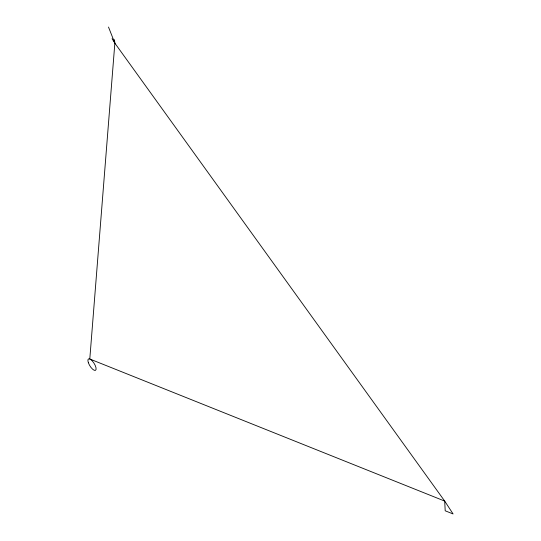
<?xml version="1.0" encoding="UTF-8"?>
<svg xmlns="http://www.w3.org/2000/svg" width="541" height="541" viewBox="0 0 541 541"><rect width="100%" height="100%" fill="white"/><g stroke="black" fill="none" stroke-linecap="round" stroke-linejoin="round"><path stroke-width="0.81" d="M114.449 39.615L114.854 43.172L89.792 359.001L444.702 501.088L453.088 513.95L445.202 510.792L444.702 501.088L114.854 43.172L112.082 38.668M108.504 27.05L114.854 43.172M88.366 362.727A6.675 2.455 58 0 0 95.473 370.348A6.675 2.455 58 0 0 92.207 360.847A6.675 2.455 58 0 0 88.366 362.727"/></g></svg>
